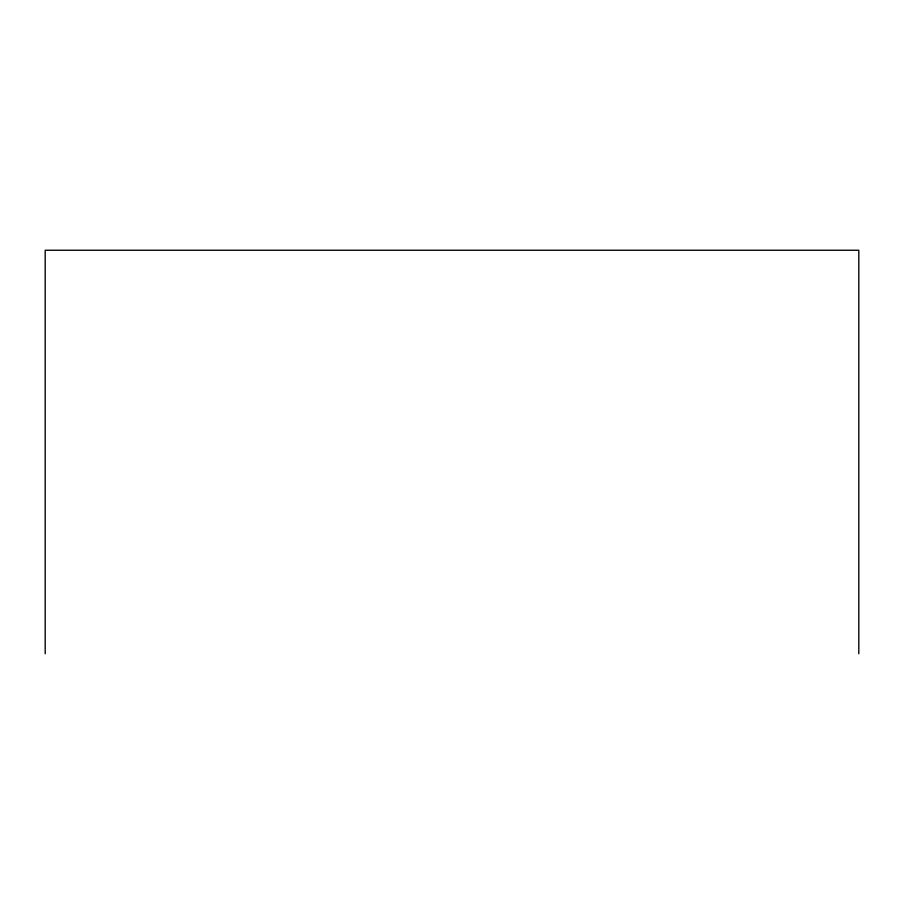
<?xml version="1.0" encoding="UTF-8"?>
<svg xmlns="http://www.w3.org/2000/svg" width="904" height="904" viewBox="0 0 904 904"><rect width="100%" height="100%" fill="white"/><g stroke="black" fill="none" stroke-linecap="round" stroke-linejoin="round"><path stroke-width="1.36" d="M858.8 653.75L858.8 250.25L45.2 250.25L45.2 653.75"/></g></svg>
